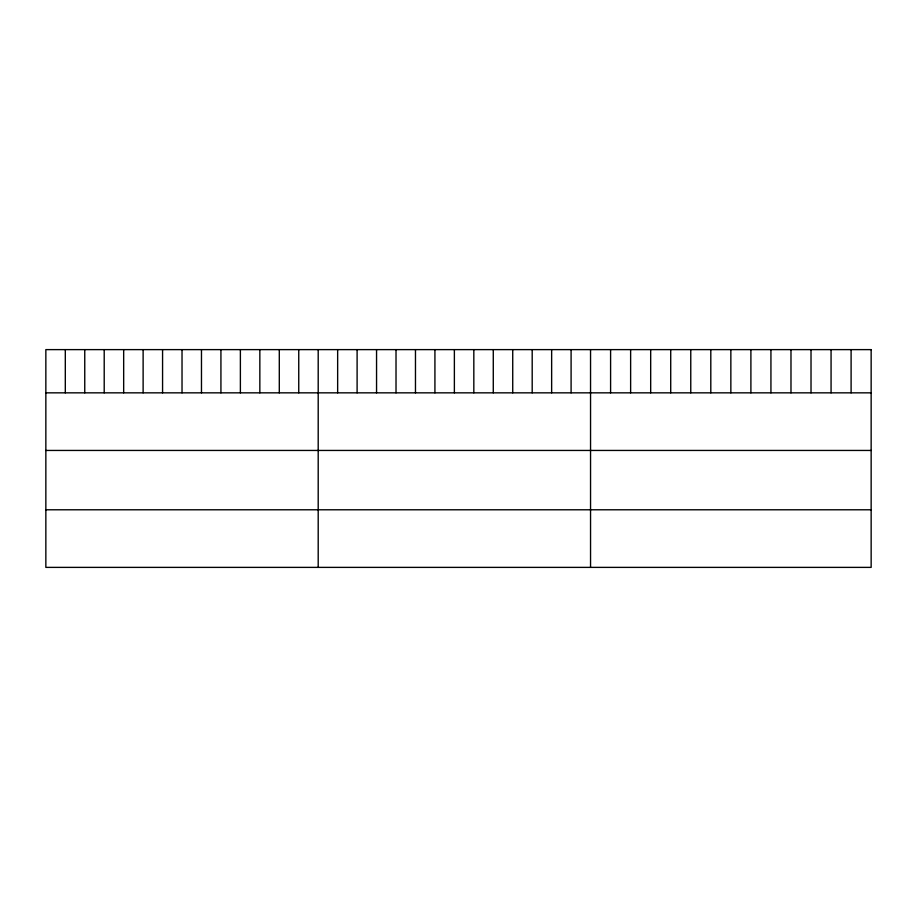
<?xml version="1.0" encoding="UTF-8"?>
<svg xmlns="http://www.w3.org/2000/svg" width="917" height="917" viewBox="0 0 917 917"><rect width="100%" height="100%" fill="white"/><g stroke="black" fill="none" stroke-linecap="round" stroke-linejoin="round"><path stroke-width="1.38" d="M45.85 392.843L871.15 392.843M45.85 450.442L871.15 450.442M45.85 509.783L871.15 509.783M851.102 349.618L851.102 392.843M831.066 349.618L831.066 392.843M811.018 349.618L811.018 392.843M790.981 349.618L790.981 392.843M770.933 349.618L770.933 392.843M750.897 349.618L750.897 392.843M730.849 349.618L730.849 392.843M710.801 349.618L710.801 392.843M690.765 349.618L690.765 392.843M670.717 349.618L670.717 392.843M650.68 349.618L650.68 392.843M630.632 349.618L630.632 392.843M610.596 349.618L610.596 392.843M590.548 349.618L590.548 567.382M571.096 349.618L571.096 392.843M551.644 349.618L551.644 392.843M532.192 349.618L532.192 392.843M512.729 349.618L512.729 392.843M493.277 349.618L493.277 392.843M473.825 349.618L473.825 392.843M454.373 349.618L454.373 392.843M434.922 349.618L434.922 392.843M415.47 349.618L415.47 392.843M396.018 349.618L396.018 392.843M376.555 349.618L376.555 392.843M357.103 349.618L357.103 392.843M337.651 349.618L337.651 392.843M318.199 349.618L318.199 567.382M298.747 349.618L298.747 392.843M279.295 349.618L279.295 392.843M259.843 349.618L259.843 392.843M240.38 349.618L240.38 392.843M220.928 349.618L220.928 392.843M201.476 349.618L201.476 392.843M182.025 349.618L182.025 392.843M162.573 349.618L162.573 392.843M143.121 349.618L143.121 392.843M123.669 349.618L123.669 392.843M104.206 349.618L104.206 392.843M84.754 349.618L84.754 392.843M65.302 349.618L65.302 392.843M871.15 349.618L45.85 349.618L45.85 567.382L871.15 567.382L871.15 349.618"/></g></svg>
